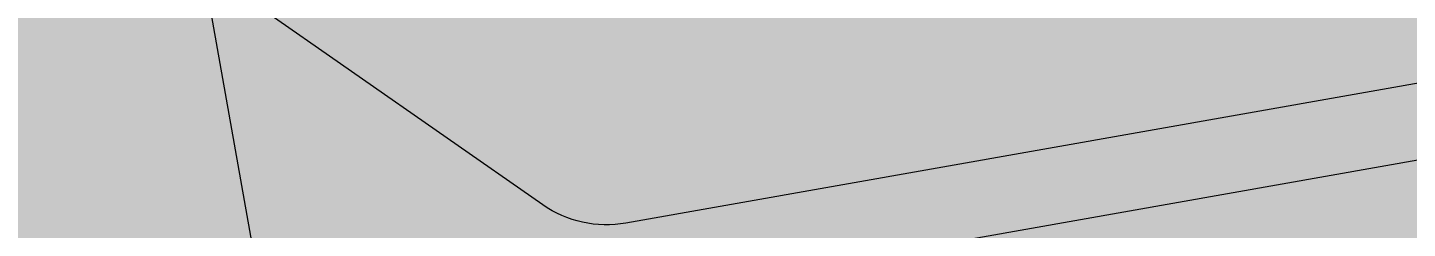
# Model space of a CAD drawing. Header units: millimetres. Extents: x 0 to 636307, y -180975 to 471719.
# Drawn here: x 575548.61 to 575555.41, y -59240.47 to -59239.48 of the extents above; entities that cross this region are included whole.
import ezdxf
from ezdxf import colors
from ezdxf.entities.mleader import LeaderData, LeaderLine
from ezdxf.enums import TextEntityAlignment as Align
from ezdxf.math import Vec2, Vec3

# ---------------------------------------------------------------- set-up
doc = ezdxf.new("R2018")
doc.units = ezdxf.units.MM
for name, color, linetype, lineweight in [('АР_Маркер экспликации', 239, 'Continuous', 13), ('АР_Номер помещения', 250, 'Continuous', 9), ('АР_Отметки', 7, 'Continuous', 5), ('АР_Размеры', 175, 'Continuous', 9), ('АР_Сущ Несущая стена', 250, 'Continuous', 50)]:
    doc.layers.add(name, color=color, linetype=linetype, lineweight=lineweight)
doc.layers.add('АР_Названия помещений', color=124, linetype='Continuous', lineweight=5, plot=False)
doc.layers.add('АР_Помещения_площадь', color=19, linetype='Continuous', lineweight=9, plot=False)
doc.styles.add('ISOCPEUR', font='', dxfattribs={"height": 250})
doc.styles.get("Standard").update_dxf_attribs({"font": 'GOST.TTF'})
doc.styles.get('ISOCPEUR').set_extended_font_data('ISOCPEUR', italic=True)

# ---------------------------------------------------------------- blocks, each defined once
blk = doc.blocks.new('_DotSmall')
at = {"color": 0, "linetype": 'ByBlock', "const_width": 0.5}
blk.add_lwpolyline([(-0.0625, 0, 1), (0.0625, 0, 1)], format="xyb", close=True, dxfattribs=at)
blk = doc.blocks.new('*U231')
at = {"color": 7, "style": 'ISOCPEUR', "width": 0.7, "flags": 1}
blk.add_attdef('КАТЕГОРИЯ', (-499.1655, -2092.1864), '', height=250, dxfattribs=at)
at = {"layer": 'АР_Номер помещения', "color": 7, "style": 'ISOCPEUR', "width": 0.7}
blk.add_attdef('НОМЕР_ПОМЕЩЕНИЯ', text='', height=300, dxfattribs=at).set_placement((-13874.5004, 6637.5515), align=Align.MIDDLE_CENTER)
at = {"layer": 'АР_Помещения_площадь', "color": 7, "lineweight": 30, "width": 0.7, "flags": 104}
blk.add_attdef('ИМЯ_ПОМЕЩЕНИЯ', text='', height=100, dxfattribs=at).set_placement((157.6277, 1217.1414), align=Align.MIDDLE_CENTER)
at = {"layer": 'АР_Помещения_площадь', "color": 7, "style": 'ISOCPEUR', "width": 0.7}
blk.add_attdef('ПЛОЩАДЬ_ПОМЕЩЕНИЯ', text='', height=200, dxfattribs=at).set_placement((-12654.5821, 407.6716), align=Align.MIDDLE_RIGHT)
blk = doc.blocks.new('*U229')
at = {"color": 7, "style": 'ISOCPEUR', "width": 0.7, "flags": 1}
blk.add_attdef('КАТЕГОРИЯ', (-499.1655, -2092.1864), '', height=250, dxfattribs=at)
at = {"layer": 'АР_Номер помещения', "color": 7, "style": 'ISOCPEUR', "width": 0.7}
blk.add_attdef('НОМЕР_ПОМЕЩЕНИЯ', text='', height=300, dxfattribs=at).set_placement((-17424.9012, 1870.773), align=Align.MIDDLE_CENTER)
at = {"layer": 'АР_Помещения_площадь', "color": 7, "lineweight": 30, "width": 0.7, "flags": 104}
blk.add_attdef('ИМЯ_ПОМЕЩЕНИЯ', text='', height=100, dxfattribs=at).set_placement((157.6277, 1217.1414), align=Align.MIDDLE_CENTER)
at = {"layer": 'АР_Помещения_площадь', "color": 7, "style": 'ISOCPEUR', "width": 0.7}
blk.add_attdef('ПЛОЩАДЬ_ПОМЕЩЕНИЯ', text='', height=200, dxfattribs=at).set_placement((-12452.8113, 399.3563), align=Align.MIDDLE_RIGHT)

msp = doc.modelspace()

# ---------------------------------------------------------------- linework, layer by layer
at = {"layer": 'АР_Размеры', "color": 5, "lineweight": 9, "ltscale": 100, "transparency": 33554687}
for points in [[(575561.2412, -59234.9255), (575561.2625, -59235.0456, -0.414304), (575560.9168, -59235.5403), (575557.1952, -59236.1999, -0.228696), (575556.8381, -59236.0994, 0.319049), (575556.3468, -59236.047, 0.319002), (575556.1354, -59236.4936), (575556.3481, -59237.6941, 0.4144), (575556.5601, -59237.8423), (575556.8002, -59237.7997, -0.668339), (575556.982, -59238.0846), (575555.9943, -59239.4979, -0.198883), (575555.6404, -59239.7238), (575551.5587, -59240.4472, -0.198883), (575551.1486, -59240.3567), (575549.7354, -59239.3689, -0.668339), (575549.8082, -59239.039), (575550.0483, -59238.9964, 0.4144), (575550.1965, -59238.7844), (575549.9837, -59237.5839, 0.710202), (575549.1883, -59237.4552, -0.228696), (575548.8875, -59237.6723), (575539.7139, -59239.2982, -0.414362)], [(575561.2412, -59234.9255), (575561.2625, -59235.0456, -0.414304), (575560.9168, -59235.5403), (575557.1952, -59236.1999, -0.228696), (575556.8381, -59236.0994, 0.319049), (575556.3468, -59236.047, 0.319002), (575556.1354, -59236.4936), (575556.3481, -59237.6941, 0.4144), (575556.5601, -59237.8423), (575556.8002, -59237.7997, -0.668339), (575556.982, -59238.0846), (575555.9943, -59239.4979, -0.198883), (575555.6404, -59239.7238), (575551.5587, -59240.4472, -0.198883), (575551.1486, -59240.3567), (575549.7354, -59239.3689, -0.668339), (575549.8082, -59239.039), (575550.0483, -59238.9964, 0.4144), (575550.1965, -59238.7844), (575549.9837, -59237.5839, 0.710202), (575549.1883, -59237.4552, -0.228696), (575548.8875, -59237.6723), (575539.7139, -59239.2982, -0.414362)], [(575561.2412, -59234.9255), (575561.2625, -59235.0456, -0.414304), (575560.9168, -59235.5403), (575557.1952, -59236.1999, -0.228696), (575556.8381, -59236.0994, 0.319049), (575556.3468, -59236.047, 0.319002), (575556.1354, -59236.4936), (575556.3481, -59237.6941, 0.4144), (575556.5601, -59237.8423), (575556.8002, -59237.7997, -0.668339), (575556.982, -59238.0846), (575555.9943, -59239.4979, -0.198883), (575555.6404, -59239.7238), (575551.5587, -59240.4472, -0.198883), (575551.1486, -59240.3567), (575549.7354, -59239.3689, -0.668339), (575549.8082, -59239.039), (575550.0483, -59238.9964, 0.4144), (575550.1965, -59238.7844), (575549.9837, -59237.5839, 0.710202), (575549.1883, -59237.4552, -0.228696), (575548.8875, -59237.6723), (575539.7139, -59239.2982, -0.414362)], [(575561.2412, -59234.9255), (575561.2625, -59235.0456, -0.414304), (575560.9168, -59235.5403), (575557.1952, -59236.1999, -0.228696), (575556.8381, -59236.0994, 0.319049), (575556.3468, -59236.047, 0.319002), (575556.1354, -59236.4936), (575556.3481, -59237.6941, 0.4144), (575556.5601, -59237.8423), (575556.8002, -59237.7997, -0.668339), (575556.982, -59238.0846), (575555.9943, -59239.4979, -0.198883), (575555.6404, -59239.7238), (575551.5587, -59240.4472, -0.198883), (575551.1486, -59240.3567), (575549.7354, -59239.3689, -0.668339), (575549.8082, -59239.039), (575550.0483, -59238.9964, 0.4144), (575550.1965, -59238.7844), (575549.9837, -59237.5839, 0.710202), (575549.1883, -59237.4552, -0.228696), (575548.8875, -59237.6723), (575539.7139, -59239.2982, -0.414362)], [(575561.2412, -59234.9255), (575561.2625, -59235.0456, -0.414304), (575560.9168, -59235.5403), (575557.1952, -59236.1999, -0.228696), (575556.8381, -59236.0994, 0.319049), (575556.3468, -59236.047, 0.319002), (575556.1354, -59236.4936), (575556.3481, -59237.6941, 0.4144), (575556.5601, -59237.8423), (575556.8002, -59237.7997, -0.668339), (575556.982, -59238.0846), (575555.9943, -59239.4979, -0.198883), (575555.6404, -59239.7238), (575551.5587, -59240.4472, -0.198883), (575551.1486, -59240.3567), (575549.7354, -59239.3689, -0.668339), (575549.8082, -59239.039), (575550.0483, -59238.9964, 0.4144), (575550.1965, -59238.7844), (575549.9837, -59237.5839, 0.710202), (575549.1883, -59237.4552, -0.228696), (575548.8875, -59237.6723), (575539.7139, -59239.2982, -0.414362)], [(575561.2412, -59234.9255), (575561.2625, -59235.0456, -0.414304), (575560.9168, -59235.5403), (575557.1952, -59236.1999, -0.228696), (575556.8381, -59236.0994, 0.319049), (575556.3468, -59236.047, 0.319002), (575556.1354, -59236.4936), (575556.3481, -59237.6941, 0.4144), (575556.5601, -59237.8423), (575556.8002, -59237.7997, -0.668339), (575556.982, -59238.0846), (575555.9943, -59239.4979, -0.198883), (575555.6404, -59239.7238), (575551.5587, -59240.4472, -0.198883), (575551.1486, -59240.3567), (575549.7354, -59239.3689, -0.668339), (575549.8082, -59239.039), (575550.0483, -59238.9964, 0.4144), (575550.1965, -59238.7844), (575549.9837, -59237.5839, 0.710202), (575549.1883, -59237.4552, -0.228696), (575548.8875, -59237.6723), (575539.7139, -59239.2982, -0.414362)], [(575561.2412, -59234.9255), (575561.2625, -59235.0456, -0.414304), (575560.9168, -59235.5403), (575557.1952, -59236.1999, -0.228696), (575556.8381, -59236.0994, 0.319049), (575556.3468, -59236.047, 0.319002), (575556.1354, -59236.4936), (575556.3481, -59237.6941, 0.4144), (575556.5601, -59237.8423), (575556.8002, -59237.7997, -0.668339), (575556.982, -59238.0846), (575555.9943, -59239.4979, -0.198883), (575555.6404, -59239.7238), (575551.5587, -59240.4472, -0.198883), (575551.1486, -59240.3567), (575549.7354, -59239.3689, -0.668339), (575549.8082, -59239.039), (575550.0483, -59238.9964, 0.4144), (575550.1965, -59238.7844), (575549.9837, -59237.5839, 0.710202), (575549.1883, -59237.4552, -0.228696), (575548.8875, -59237.6723), (575539.7139, -59239.2982, -0.414362)], [(575561.2412, -59234.9255), (575561.2625, -59235.0456, -0.414304), (575560.9168, -59235.5403), (575557.1952, -59236.1999, -0.228696), (575556.8381, -59236.0994, 0.319049), (575556.3468, -59236.047, 0.319002), (575556.1354, -59236.4936), (575556.3481, -59237.6941, 0.4144), (575556.5601, -59237.8423), (575556.8002, -59237.7997, -0.668339), (575556.982, -59238.0846), (575555.9943, -59239.4979, -0.198883), (575555.6404, -59239.7238), (575551.5587, -59240.4472, -0.198883), (575551.1486, -59240.3567), (575549.7354, -59239.3689, -0.668339), (575549.8082, -59239.039), (575550.0483, -59238.9964, 0.4144), (575550.1965, -59238.7844), (575549.9837, -59237.5839, 0.710202), (575549.1883, -59237.4552, -0.228696), (575548.8875, -59237.6723), (575539.7139, -59239.2982, -0.414362)], [(575561.2412, -59234.9255), (575561.2625, -59235.0456, -0.414304), (575560.9168, -59235.5403), (575557.1952, -59236.1999, -0.228696), (575556.8381, -59236.0994, 0.319049), (575556.3468, -59236.047, 0.319002), (575556.1354, -59236.4936), (575556.3481, -59237.6941, 0.4144), (575556.5601, -59237.8423), (575556.8002, -59237.7997, -0.668339), (575556.982, -59238.0846), (575555.9943, -59239.4979, -0.198883), (575555.6404, -59239.7238), (575551.5587, -59240.4472, -0.198883), (575551.1486, -59240.3567), (575549.7354, -59239.3689, -0.668339), (575549.8082, -59239.039), (575550.0483, -59238.9964, 0.4144), (575550.1965, -59238.7844), (575549.9837, -59237.5839, 0.710202), (575549.1883, -59237.4552, -0.228696), (575548.8875, -59237.6723), (575539.7139, -59239.2982, -0.414362)], [(575561.2412, -59234.9255), (575561.2625, -59235.0456, -0.414304), (575560.9168, -59235.5403), (575557.1952, -59236.1999, -0.228696), (575556.8381, -59236.0994, 0.319049), (575556.3468, -59236.047, 0.319002), (575556.1354, -59236.4936), (575556.3481, -59237.6941, 0.4144), (575556.5601, -59237.8423), (575556.8002, -59237.7997, -0.668339), (575556.982, -59238.0846), (575555.9943, -59239.4979, -0.198883), (575555.6404, -59239.7238), (575551.5587, -59240.4472, -0.198883), (575551.1486, -59240.3567), (575549.7354, -59239.3689, -0.668339), (575549.8082, -59239.039), (575550.0483, -59238.9964, 0.4144), (575550.1965, -59238.7844), (575549.9837, -59237.5839, 0.710202), (575549.1883, -59237.4552, -0.228696), (575548.8875, -59237.6723), (575539.7139, -59239.2982, -0.414362)], [(575561.2412, -59234.9255), (575561.2625, -59235.0456, -0.414304), (575560.9168, -59235.5403), (575557.1952, -59236.1999, -0.228696), (575556.8381, -59236.0994, 0.319049), (575556.3468, -59236.047, 0.319002), (575556.1354, -59236.4936), (575556.3481, -59237.6941, 0.4144), (575556.5601, -59237.8423), (575556.8002, -59237.7997, -0.668339), (575556.982, -59238.0846), (575555.9943, -59239.4979, -0.198883), (575555.6404, -59239.7238), (575551.5587, -59240.4472, -0.198883), (575551.1486, -59240.3567), (575549.7354, -59239.3689, -0.668339), (575549.8082, -59239.039), (575550.0483, -59238.9964, 0.4144), (575550.1965, -59238.7844), (575549.9837, -59237.5839, 0.710202), (575549.1883, -59237.4552, -0.228696), (575548.8875, -59237.6723), (575539.7139, -59239.2982, -0.414362)], [(575561.2412, -59234.9255), (575561.2625, -59235.0456, -0.414304), (575560.9168, -59235.5403), (575557.1952, -59236.1999, -0.228696), (575556.8381, -59236.0994, 0.319049), (575556.3468, -59236.047, 0.319002), (575556.1354, -59236.4936), (575556.3481, -59237.6941, 0.4144), (575556.5601, -59237.8423), (575556.8002, -59237.7997, -0.668339), (575556.982, -59238.0846), (575555.9943, -59239.4979, -0.198883), (575555.6404, -59239.7238), (575551.5587, -59240.4472, -0.198883), (575551.1486, -59240.3567), (575549.7354, -59239.3689, -0.668339), (575549.8082, -59239.039), (575550.0483, -59238.9964, 0.4144), (575550.1965, -59238.7844), (575549.9837, -59237.5839, 0.710202), (575549.1883, -59237.4552, -0.228696), (575548.8875, -59237.6723), (575539.7139, -59239.2982, -0.414362)], [(575561.2412, -59234.9255), (575561.2625, -59235.0456, -0.414304), (575560.9168, -59235.5403), (575557.1952, -59236.1999, -0.228696), (575556.8381, -59236.0994, 0.319049), (575556.3468, -59236.047, 0.319002), (575556.1354, -59236.4936), (575556.3481, -59237.6941, 0.4144), (575556.5601, -59237.8423), (575556.8002, -59237.7997, -0.668339), (575556.982, -59238.0846), (575555.9943, -59239.4979, -0.198883), (575555.6404, -59239.7238), (575551.5587, -59240.4472, -0.198883), (575551.1486, -59240.3567), (575549.7354, -59239.3689, -0.668339), (575549.8082, -59239.039), (575550.0483, -59238.9964, 0.4144), (575550.1965, -59238.7844), (575549.9837, -59237.5839, 0.710202), (575549.1883, -59237.4552, -0.228696), (575548.8875, -59237.6723), (575539.7139, -59239.2982, -0.414362)], [(575561.2412, -59234.9255), (575561.2625, -59235.0456, -0.414304), (575560.9168, -59235.5403), (575557.1952, -59236.1999, -0.228696), (575556.8381, -59236.0994, 0.319049), (575556.3468, -59236.047, 0.319002), (575556.1354, -59236.4936), (575556.3481, -59237.6941, 0.4144), (575556.5601, -59237.8423), (575556.8002, -59237.7997, -0.668339), (575556.982, -59238.0846), (575555.9943, -59239.4979, -0.198883), (575555.6404, -59239.7238), (575551.5587, -59240.4472, -0.198883), (575551.1486, -59240.3567), (575549.7354, -59239.3689, -0.668339), (575549.8082, -59239.039), (575550.0483, -59238.9964, 0.4144), (575550.1965, -59238.7844), (575549.9837, -59237.5839, 0.710202), (575549.1883, -59237.4552, -0.228696), (575548.8875, -59237.6723), (575539.7139, -59239.2982, -0.414362)], [(575561.2412, -59234.9255), (575561.2625, -59235.0456, -0.414304), (575560.9168, -59235.5403), (575557.1952, -59236.1999, -0.228696), (575556.8381, -59236.0994, 0.319049), (575556.3468, -59236.047, 0.319002), (575556.1354, -59236.4936), (575556.3481, -59237.6941, 0.4144), (575556.5601, -59237.8423), (575556.8002, -59237.7997, -0.668339), (575556.982, -59238.0846), (575555.9943, -59239.4979, -0.198883), (575555.6404, -59239.7238), (575551.5587, -59240.4472, -0.198883), (575551.1486, -59240.3567), (575549.7354, -59239.3689, -0.668339), (575549.8082, -59239.039), (575550.0483, -59238.9964, 0.4144), (575550.1965, -59238.7844), (575549.9837, -59237.5839, 0.710202), (575549.1883, -59237.4552, -0.228696), (575548.8875, -59237.6723), (575539.7139, -59239.2982, -0.414362)], [(575561.2412, -59234.9255), (575561.2625, -59235.0456, -0.414304), (575560.9168, -59235.5403), (575557.1952, -59236.1999, -0.228696), (575556.8381, -59236.0994, 0.319049), (575556.3468, -59236.047, 0.319002), (575556.1354, -59236.4936), (575556.3481, -59237.6941, 0.4144), (575556.5601, -59237.8423), (575556.8002, -59237.7997, -0.668339), (575556.982, -59238.0846), (575555.9943, -59239.4979, -0.198883), (575555.6404, -59239.7238), (575551.5587, -59240.4472, -0.198883), (575551.1486, -59240.3567), (575549.7354, -59239.3689, -0.668339), (575549.8082, -59239.039), (575550.0483, -59238.9964, 0.4144), (575550.1965, -59238.7844), (575549.9837, -59237.5839, 0.710202), (575549.1883, -59237.4552, -0.228696), (575548.8875, -59237.6723), (575539.7139, -59239.2982, -0.414362)], [(575561.2412, -59234.9255), (575561.2625, -59235.0456, -0.414304), (575560.9168, -59235.5403), (575557.1952, -59236.1999, -0.228696), (575556.8381, -59236.0994, 0.319049), (575556.3468, -59236.047, 0.319002), (575556.1354, -59236.4936), (575556.3481, -59237.6941, 0.4144), (575556.5601, -59237.8423), (575556.8002, -59237.7997, -0.668339), (575556.982, -59238.0846), (575555.9943, -59239.4979, -0.198883), (575555.6404, -59239.7238), (575551.5587, -59240.4472, -0.198883), (575551.1486, -59240.3567), (575549.7354, -59239.3689, -0.668339), (575549.8082, -59239.039), (575550.0483, -59238.9964, 0.4144), (575550.1965, -59238.7844), (575549.9837, -59237.5839, 0.710202), (575549.1883, -59237.4552, -0.228696), (575548.8875, -59237.6723), (575539.7139, -59239.2982, -0.414362)], [(575561.2412, -59234.9255), (575561.2625, -59235.0456, -0.414304), (575560.9168, -59235.5403), (575557.1952, -59236.1999, -0.228696), (575556.8381, -59236.0994, 0.319049), (575556.3468, -59236.047, 0.319002), (575556.1354, -59236.4936), (575556.3481, -59237.6941, 0.4144), (575556.5601, -59237.8423), (575556.8002, -59237.7997, -0.668339), (575556.982, -59238.0846), (575555.9943, -59239.4979, -0.198883), (575555.6404, -59239.7238), (575551.5587, -59240.4472, -0.198883), (575551.1486, -59240.3567), (575549.7354, -59239.3689, -0.668339), (575549.8082, -59239.039), (575550.0483, -59238.9964, 0.4144), (575550.1965, -59238.7844), (575549.9837, -59237.5839, 0.710202), (575549.1883, -59237.4552, -0.228696), (575548.8875, -59237.6723), (575539.7139, -59239.2982, -0.414362)], [(575561.2412, -59234.9255), (575561.2625, -59235.0456, -0.414304), (575560.9168, -59235.5403), (575557.1952, -59236.1999, -0.228696), (575556.8381, -59236.0994, 0.319049), (575556.3468, -59236.047, 0.319002), (575556.1354, -59236.4936), (575556.3481, -59237.6941, 0.4144), (575556.5601, -59237.8423), (575556.8002, -59237.7997, -0.668339), (575556.982, -59238.0846), (575555.9943, -59239.4979, -0.198883), (575555.6404, -59239.7238), (575551.5587, -59240.4472, -0.198883), (575551.1486, -59240.3567), (575549.7354, -59239.3689, -0.668339), (575549.8082, -59239.039), (575550.0483, -59238.9964, 0.4144), (575550.1965, -59238.7844), (575549.9837, -59237.5839, 0.710202), (575549.1883, -59237.4552, -0.228696), (575548.8875, -59237.6723), (575539.7139, -59239.2982, -0.414362)], [(575561.2412, -59234.9255), (575561.2625, -59235.0456, -0.414304), (575560.9168, -59235.5403), (575557.1952, -59236.1999, -0.228696), (575556.8381, -59236.0994, 0.319049), (575556.3468, -59236.047, 0.319002), (575556.1354, -59236.4936), (575556.3481, -59237.6941, 0.4144), (575556.5601, -59237.8423), (575556.8002, -59237.7997, -0.668339), (575556.982, -59238.0846), (575555.9943, -59239.4979, -0.198883), (575555.6404, -59239.7238), (575551.5587, -59240.4472, -0.198883), (575551.1486, -59240.3567), (575549.7354, -59239.3689, -0.668339), (575549.8082, -59239.039), (575550.0483, -59238.9964, 0.4144), (575550.1965, -59238.7844), (575549.9837, -59237.5839, 0.710202), (575549.1883, -59237.4552, -0.228696), (575548.8875, -59237.6723), (575539.7139, -59239.2982, -0.414362)], [(575561.2412, -59234.9255), (575561.2625, -59235.0456, -0.414304), (575560.9168, -59235.5403), (575557.1952, -59236.1999, -0.228696), (575556.8381, -59236.0994, 0.319049), (575556.3468, -59236.047, 0.319002), (575556.1354, -59236.4936), (575556.3481, -59237.6941, 0.4144), (575556.5601, -59237.8423), (575556.8002, -59237.7997, -0.668339), (575556.982, -59238.0846), (575555.9943, -59239.4979, -0.198883), (575555.6404, -59239.7238), (575551.5587, -59240.4472, -0.198883), (575551.1486, -59240.3567), (575549.7354, -59239.3689, -0.668339), (575549.8082, -59239.039), (575550.0483, -59238.9964, 0.4144), (575550.1965, -59238.7844), (575549.9837, -59237.5839, 0.710202), (575549.1883, -59237.4552, -0.228696), (575548.8875, -59237.6723), (575539.7139, -59239.2982, -0.414362)], [(575561.2412, -59234.9255), (575561.2625, -59235.0456, -0.414304), (575560.9168, -59235.5403), (575557.1952, -59236.1999, -0.228696), (575556.8381, -59236.0994, 0.319049), (575556.3468, -59236.047, 0.319002), (575556.1354, -59236.4936), (575556.3481, -59237.6941, 0.4144), (575556.5601, -59237.8423), (575556.8002, -59237.7997, -0.668339), (575556.982, -59238.0846), (575555.9943, -59239.4979, -0.198883), (575555.6404, -59239.7238), (575551.5587, -59240.4472, -0.198883), (575551.1486, -59240.3567), (575549.7354, -59239.3689, -0.668339), (575549.8082, -59239.039), (575550.0483, -59238.9964, 0.4144), (575550.1965, -59238.7844), (575549.9837, -59237.5839, 0.710202), (575549.1883, -59237.4552, -0.228696), (575548.8875, -59237.6723), (575539.7139, -59239.2982, -0.414362)], [(575561.2412, -59234.9255), (575561.2625, -59235.0456, -0.414304), (575560.9168, -59235.5403), (575557.1952, -59236.1999, -0.228696), (575556.8381, -59236.0994, 0.319049), (575556.3468, -59236.047, 0.319002), (575556.1354, -59236.4936), (575556.3481, -59237.6941, 0.4144), (575556.5601, -59237.8423), (575556.8002, -59237.7997, -0.668339), (575556.982, -59238.0846), (575555.9943, -59239.4979, -0.198883), (575555.6404, -59239.7238), (575551.5587, -59240.4472, -0.198883), (575551.1486, -59240.3567), (575549.7354, -59239.3689, -0.668339), (575549.8082, -59239.039), (575550.0483, -59238.9964, 0.4144), (575550.1965, -59238.7844), (575549.9837, -59237.5839, 0.710202), (575549.1883, -59237.4552, -0.228696), (575548.8875, -59237.6723), (575539.7139, -59239.2982, -0.414362)], [(575561.2412, -59234.9255), (575561.2625, -59235.0456, -0.414304), (575560.9168, -59235.5403), (575557.1952, -59236.1999, -0.228696), (575556.8381, -59236.0994, 0.319049), (575556.3468, -59236.047, 0.319002), (575556.1354, -59236.4936), (575556.3481, -59237.6941, 0.4144), (575556.5601, -59237.8423), (575556.8002, -59237.7997, -0.668339), (575556.982, -59238.0846), (575555.9943, -59239.4979, -0.198883), (575555.6404, -59239.7238), (575551.5587, -59240.4472, -0.198883), (575551.1486, -59240.3567), (575549.7354, -59239.3689, -0.668339), (575549.8082, -59239.039), (575550.0483, -59238.9964, 0.4144), (575550.1965, -59238.7844), (575549.9837, -59237.5839, 0.710202), (575549.1883, -59237.4552, -0.228696), (575548.8875, -59237.6723), (575539.7139, -59239.2982, -0.414362)], [(575561.2412, -59234.9255), (575561.2625, -59235.0456, -0.414304), (575560.9168, -59235.5403), (575557.1952, -59236.1999, -0.228696), (575556.8381, -59236.0994, 0.319049), (575556.3468, -59236.047, 0.319002), (575556.1354, -59236.4936), (575556.3481, -59237.6941, 0.4144), (575556.5601, -59237.8423), (575556.8002, -59237.7997, -0.668339), (575556.982, -59238.0846), (575555.9943, -59239.4979, -0.198883), (575555.6404, -59239.7238), (575551.5587, -59240.4472, -0.198883), (575551.1486, -59240.3567), (575549.7354, -59239.3689, -0.668339), (575549.8082, -59239.039), (575550.0483, -59238.9964, 0.4144), (575550.1965, -59238.7844), (575549.9837, -59237.5839, 0.710202), (575549.1883, -59237.4552, -0.228696), (575548.8875, -59237.6723), (575539.7139, -59239.2982, -0.414362)], [(575561.2412, -59234.9255), (575561.2625, -59235.0456, -0.414304), (575560.9168, -59235.5403), (575557.1952, -59236.1999, -0.228696), (575556.8381, -59236.0994, 0.319049), (575556.3468, -59236.047, 0.319002), (575556.1354, -59236.4936), (575556.3481, -59237.6941, 0.4144), (575556.5601, -59237.8423), (575556.8002, -59237.7997, -0.668339), (575556.982, -59238.0846), (575555.9943, -59239.4979, -0.198883), (575555.6404, -59239.7238), (575551.5587, -59240.4472, -0.198883), (575551.1486, -59240.3567), (575549.7354, -59239.3689, -0.668339), (575549.8082, -59239.039), (575550.0483, -59238.9964, 0.4144), (575550.1965, -59238.7844), (575549.9837, -59237.5839, 0.710202), (575549.1883, -59237.4552, -0.228696), (575548.8875, -59237.6723), (575539.7139, -59239.2982, -0.414362)], [(575561.2412, -59234.9255), (575561.2625, -59235.0456, -0.414304), (575560.9168, -59235.5403), (575557.1952, -59236.1999, -0.228696), (575556.8381, -59236.0994, 0.319049), (575556.3468, -59236.047, 0.319002), (575556.1354, -59236.4936), (575556.3481, -59237.6941, 0.4144), (575556.5601, -59237.8423), (575556.8002, -59237.7997, -0.668339), (575556.982, -59238.0846), (575555.9943, -59239.4979, -0.198883), (575555.6404, -59239.7238), (575551.5587, -59240.4472, -0.198883), (575551.1486, -59240.3567), (575549.7354, -59239.3689, -0.668339), (575549.8082, -59239.039), (575550.0483, -59238.9964, 0.4144), (575550.1965, -59238.7844), (575549.9837, -59237.5839, 0.710202), (575549.1883, -59237.4552, -0.228696), (575548.8875, -59237.6723), (575539.7139, -59239.2982, -0.414362)], [(575561.2412, -59234.9255), (575561.2625, -59235.0456, -0.414304), (575560.9168, -59235.5403), (575557.1952, -59236.1999, -0.228696), (575556.8381, -59236.0994, 0.319049), (575556.3468, -59236.047, 0.319002), (575556.1354, -59236.4936), (575556.3481, -59237.6941, 0.4144), (575556.5601, -59237.8423), (575556.8002, -59237.7997, -0.668339), (575556.982, -59238.0846), (575555.9943, -59239.4979, -0.198883), (575555.6404, -59239.7238), (575551.5587, -59240.4472, -0.198883), (575551.1486, -59240.3567), (575549.7354, -59239.3689, -0.668339), (575549.8082, -59239.039), (575550.0483, -59238.9964, 0.4144), (575550.1965, -59238.7844), (575549.9837, -59237.5839, 0.710202), (575549.1883, -59237.4552, -0.228696), (575548.8875, -59237.6723), (575539.7139, -59239.2982, -0.414362)], [(575561.2412, -59234.9255), (575561.2625, -59235.0456, -0.414304), (575560.9168, -59235.5403), (575557.1952, -59236.1999, -0.228696), (575556.8381, -59236.0994, 0.319049), (575556.3468, -59236.047, 0.319002), (575556.1354, -59236.4936), (575556.3481, -59237.6941, 0.4144), (575556.5601, -59237.8423), (575556.8002, -59237.7997, -0.668339), (575556.982, -59238.0846), (575555.9943, -59239.4979, -0.198883), (575555.6404, -59239.7238), (575551.5587, -59240.4472, -0.198883), (575551.1486, -59240.3567), (575549.7354, -59239.3689, -0.668339), (575549.8082, -59239.039), (575550.0483, -59238.9964, 0.4144), (575550.1965, -59238.7844), (575549.9837, -59237.5839, 0.710202), (575549.1883, -59237.4552, -0.228696), (575548.8875, -59237.6723), (575539.7139, -59239.2982, -0.414362)], [(575561.2412, -59234.9255), (575561.2625, -59235.0456, -0.414304), (575560.9168, -59235.5403), (575557.1952, -59236.1999, -0.228696), (575556.8381, -59236.0994, 0.319049), (575556.3468, -59236.047, 0.319002), (575556.1354, -59236.4936), (575556.3481, -59237.6941, 0.4144), (575556.5601, -59237.8423), (575556.8002, -59237.7997, -0.668339), (575556.982, -59238.0846), (575555.9943, -59239.4979, -0.198883), (575555.6404, -59239.7238), (575551.5587, -59240.4472, -0.198883), (575551.1486, -59240.3567), (575549.7354, -59239.3689, -0.668339), (575549.8082, -59239.039), (575550.0483, -59238.9964, 0.4144), (575550.1965, -59238.7844), (575549.9837, -59237.5839, 0.710202), (575549.1883, -59237.4552, -0.228696), (575548.8875, -59237.6723), (575539.7139, -59239.2982, -0.414362)], [(575561.2412, -59234.9255), (575561.2625, -59235.0456, -0.414304), (575560.9168, -59235.5403), (575557.1952, -59236.1999, -0.228696), (575556.8381, -59236.0994, 0.319049), (575556.3468, -59236.047, 0.319002), (575556.1354, -59236.4936), (575556.3481, -59237.6941, 0.4144), (575556.5601, -59237.8423), (575556.8002, -59237.7997, -0.668339), (575556.982, -59238.0846), (575555.9943, -59239.4979, -0.198883), (575555.6404, -59239.7238), (575551.5587, -59240.4472, -0.198883), (575551.1486, -59240.3567), (575549.7354, -59239.3689, -0.668339), (575549.8082, -59239.039), (575550.0483, -59238.9964, 0.4144), (575550.1965, -59238.7844), (575549.9837, -59237.5839, 0.710202), (575549.1883, -59237.4552, -0.228696), (575548.8875, -59237.6723), (575539.7139, -59239.2982, -0.414362)], [(575561.2412, -59234.9255), (575561.2625, -59235.0456, -0.414304), (575560.9168, -59235.5403), (575557.1952, -59236.1999, -0.228696), (575556.8381, -59236.0994, 0.319049), (575556.3468, -59236.047, 0.319002), (575556.1354, -59236.4936), (575556.3481, -59237.6941, 0.4144), (575556.5601, -59237.8423), (575556.8002, -59237.7997, -0.668339), (575556.982, -59238.0846), (575555.9943, -59239.4979, -0.198883), (575555.6404, -59239.7238), (575551.5587, -59240.4472, -0.198883), (575551.1486, -59240.3567), (575549.7354, -59239.3689, -0.668339), (575549.8082, -59239.039), (575550.0483, -59238.9964, 0.4144), (575550.1965, -59238.7844), (575549.9837, -59237.5839, 0.710202), (575549.1883, -59237.4552, -0.228696), (575548.8875, -59237.6723), (575539.7139, -59239.2982, -0.414362)], [(575561.2412, -59234.9255), (575561.2625, -59235.0456, -0.414304), (575560.9168, -59235.5403), (575557.1952, -59236.1999, -0.228696), (575556.8381, -59236.0994, 0.319049), (575556.3468, -59236.047, 0.319002), (575556.1354, -59236.4936), (575556.3481, -59237.6941, 0.4144), (575556.5601, -59237.8423), (575556.8002, -59237.7997, -0.668339), (575556.982, -59238.0846), (575555.9943, -59239.4979, -0.198883), (575555.6404, -59239.7238), (575551.5587, -59240.4472, -0.198883), (575551.1486, -59240.3567), (575549.7354, -59239.3689, -0.668339), (575549.8082, -59239.039), (575550.0483, -59238.9964, 0.4144), (575550.1965, -59238.7844), (575549.9837, -59237.5839, 0.710202), (575549.1883, -59237.4552, -0.228696), (575548.8875, -59237.6723), (575539.7139, -59239.2982, -0.414362)], [(575561.2412, -59234.9255), (575561.2625, -59235.0456, -0.414304), (575560.9168, -59235.5403), (575557.1952, -59236.1999, -0.228696), (575556.8381, -59236.0994, 0.319049), (575556.3468, -59236.047, 0.319002), (575556.1354, -59236.4936), (575556.3481, -59237.6941, 0.4144), (575556.5601, -59237.8423), (575556.8002, -59237.7997, -0.668339), (575556.982, -59238.0846), (575555.9943, -59239.4979, -0.198883), (575555.6404, -59239.7238), (575551.5587, -59240.4472, -0.198883), (575551.1486, -59240.3567), (575549.7354, -59239.3689, -0.668339), (575549.8082, -59239.039), (575550.0483, -59238.9964, 0.4144), (575550.1965, -59238.7844), (575549.9837, -59237.5839, 0.710202), (575549.1883, -59237.4552, -0.228696), (575548.8875, -59237.6723), (575539.7139, -59239.2982, -0.414362)], [(575561.2412, -59234.9255), (575561.2625, -59235.0456, -0.414304), (575560.9168, -59235.5403), (575557.1952, -59236.1999, -0.228696), (575556.8381, -59236.0994, 0.319049), (575556.3468, -59236.047, 0.319002), (575556.1354, -59236.4936), (575556.3481, -59237.6941, 0.4144), (575556.5601, -59237.8423), (575556.8002, -59237.7997, -0.668339), (575556.982, -59238.0846), (575555.9943, -59239.4979, -0.198883), (575555.6404, -59239.7238), (575551.5587, -59240.4472, -0.198883), (575551.1486, -59240.3567), (575549.7354, -59239.3689, -0.668339), (575549.8082, -59239.039), (575550.0483, -59238.9964, 0.4144), (575550.1965, -59238.7844), (575549.9837, -59237.5839, 0.710202), (575549.1883, -59237.4552, -0.228696), (575548.8875, -59237.6723), (575539.7139, -59239.2982, -0.414362)], [(575561.2412, -59234.9255), (575561.2625, -59235.0456, -0.414304), (575560.9168, -59235.5403), (575557.1952, -59236.1999, -0.228696), (575556.8381, -59236.0994, 0.319049), (575556.3468, -59236.047, 0.319002), (575556.1354, -59236.4936), (575556.3481, -59237.6941, 0.4144), (575556.5601, -59237.8423), (575556.8002, -59237.7997, -0.668339), (575556.982, -59238.0846), (575555.9943, -59239.4979, -0.198883), (575555.6404, -59239.7238), (575551.5587, -59240.4472, -0.198883), (575551.1486, -59240.3567), (575549.7354, -59239.3689, -0.668339), (575549.8082, -59239.039), (575550.0483, -59238.9964, 0.4144), (575550.1965, -59238.7844), (575549.9837, -59237.5839, 0.710202), (575549.1883, -59237.4552, -0.228696), (575548.8875, -59237.6723), (575539.7139, -59239.2982, -0.414362)], [(575561.2412, -59234.9255), (575561.2625, -59235.0456, -0.414304), (575560.9168, -59235.5403), (575557.1952, -59236.1999, -0.228696), (575556.8381, -59236.0994, 0.319049), (575556.3468, -59236.047, 0.319002), (575556.1354, -59236.4936), (575556.3481, -59237.6941, 0.4144), (575556.5601, -59237.8423), (575556.8002, -59237.7997, -0.668339), (575556.982, -59238.0846), (575555.9943, -59239.4979, -0.198883), (575555.6404, -59239.7238), (575551.5587, -59240.4472, -0.198883), (575551.1486, -59240.3567), (575549.7354, -59239.3689, -0.668339), (575549.8082, -59239.039), (575550.0483, -59238.9964, 0.4144), (575550.1965, -59238.7844), (575549.9837, -59237.5839, 0.710202), (575549.1883, -59237.4552, -0.228696), (575548.8875, -59237.6723), (575539.7139, -59239.2982, -0.414362)], [(575559.8953, -59246.004), (575560.7887, -59241.2642, 0.249629), (575560.6427, -59240.7697), (575559.7522, -59239.937, -0.267349), (575559.4927, -59238.9358), (575560.3239, -59235.9406, 0.551224), (575559.9768, -59235.5595), (575556.6153, -59236.1553), (575556.1002, -59236.7419), (575556.2066, -59237.3421), (575557.2871, -59237.1506), (575557.5637, -59238.7113, -0.414326), (575556.724, -59239.9127), (575550.1212, -59241.0829, -0.414362), (575549.7679, -59240.836), (575549.3636, -59238.555), (575550.324, -59238.3848), (575550.2176, -59237.7846), (575549.6524, -59237.3894), (575510.0302, -59244.412)], [(575559.8953, -59246.004), (575560.7887, -59241.2642, 0.249629), (575560.6427, -59240.7697), (575559.7522, -59239.937, -0.267349), (575559.4927, -59238.9358), (575560.3239, -59235.9406, 0.551224), (575559.9768, -59235.5595), (575556.6153, -59236.1553), (575556.1002, -59236.7419), (575556.2066, -59237.3421), (575557.2871, -59237.1506), (575557.5637, -59238.7113, -0.414326), (575556.724, -59239.9127), (575550.1212, -59241.0829, -0.414362), (575549.7679, -59240.836), (575549.3636, -59238.555), (575550.324, -59238.3848), (575550.2176, -59237.7846), (575549.6524, -59237.3894), (575510.0302, -59244.412)], [(575559.8953, -59246.004), (575560.7887, -59241.2642, 0.249629), (575560.6427, -59240.7697), (575559.7522, -59239.937, -0.267349), (575559.4927, -59238.9358), (575560.3239, -59235.9406, 0.551224), (575559.9768, -59235.5595), (575556.6153, -59236.1553), (575556.1002, -59236.7419), (575556.2066, -59237.3421), (575557.2871, -59237.1506), (575557.5637, -59238.7113, -0.414326), (575556.724, -59239.9127), (575550.1212, -59241.0829, -0.414362), (575549.7679, -59240.836), (575549.3636, -59238.555), (575550.324, -59238.3848), (575550.2176, -59237.7846), (575549.6524, -59237.3894), (575510.0302, -59244.412)], [(575559.8953, -59246.004), (575560.7887, -59241.2642, 0.249629), (575560.6427, -59240.7697), (575559.7522, -59239.937, -0.267349), (575559.4927, -59238.9358), (575560.3239, -59235.9406, 0.551224), (575559.9768, -59235.5595), (575556.6153, -59236.1553), (575556.1002, -59236.7419), (575556.2066, -59237.3421), (575557.2871, -59237.1506), (575557.5637, -59238.7113, -0.414326), (575556.724, -59239.9127), (575550.1212, -59241.0829, -0.414362), (575549.7679, -59240.836), (575549.3636, -59238.555), (575550.324, -59238.3848), (575550.2176, -59237.7846), (575549.6524, -59237.3894), (575510.0302, -59244.412)], [(575559.8953, -59246.004), (575560.7887, -59241.2642, 0.249629), (575560.6427, -59240.7697), (575559.7522, -59239.937, -0.267349), (575559.4927, -59238.9358), (575560.3239, -59235.9406, 0.551224), (575559.9768, -59235.5595), (575556.6153, -59236.1553), (575556.1002, -59236.7419), (575556.2066, -59237.3421), (575557.2871, -59237.1506), (575557.5637, -59238.7113, -0.414326), (575556.724, -59239.9127), (575550.1212, -59241.0829, -0.414362), (575549.7679, -59240.836), (575549.3636, -59238.555), (575550.324, -59238.3848), (575550.2176, -59237.7846), (575549.6524, -59237.3894), (575510.0302, -59244.412)], [(575559.8953, -59246.004), (575560.7887, -59241.2642, 0.249629), (575560.6427, -59240.7697), (575559.7522, -59239.937, -0.267349), (575559.4927, -59238.9358), (575560.3239, -59235.9406, 0.551224), (575559.9768, -59235.5595), (575556.6153, -59236.1553), (575556.1002, -59236.7419), (575556.2066, -59237.3421), (575557.2871, -59237.1506), (575557.5637, -59238.7113, -0.414326), (575556.724, -59239.9127), (575550.1212, -59241.0829, -0.414362), (575549.7679, -59240.836), (575549.3636, -59238.555), (575550.324, -59238.3848), (575550.2176, -59237.7846), (575549.6524, -59237.3894), (575510.0302, -59244.412)], [(575559.8953, -59246.004), (575560.7887, -59241.2642, 0.249629), (575560.6427, -59240.7697), (575559.7522, -59239.937, -0.267349), (575559.4927, -59238.9358), (575560.3239, -59235.9406, 0.551224), (575559.9768, -59235.5595), (575556.6153, -59236.1553), (575556.1002, -59236.7419), (575556.2066, -59237.3421), (575557.2871, -59237.1506), (575557.5637, -59238.7113, -0.414326), (575556.724, -59239.9127), (575550.1212, -59241.0829, -0.414362), (575549.7679, -59240.836), (575549.3636, -59238.555), (575550.324, -59238.3848), (575550.2176, -59237.7846), (575549.6524, -59237.3894), (575510.0302, -59244.412)], [(575559.8953, -59246.004), (575560.7887, -59241.2642, 0.249629), (575560.6427, -59240.7697), (575559.7522, -59239.937, -0.267349), (575559.4927, -59238.9358), (575560.3239, -59235.9406, 0.551224), (575559.9768, -59235.5595), (575556.6153, -59236.1553), (575556.1002, -59236.7419), (575556.2066, -59237.3421), (575557.2871, -59237.1506), (575557.5637, -59238.7113, -0.414326), (575556.724, -59239.9127), (575550.1212, -59241.0829, -0.414362), (575549.7679, -59240.836), (575549.3636, -59238.555), (575550.324, -59238.3848), (575550.2176, -59237.7846), (575549.6524, -59237.3894), (575510.0302, -59244.412)], [(575559.8953, -59246.004), (575560.7887, -59241.2642, 0.249629), (575560.6427, -59240.7697), (575559.7522, -59239.937, -0.267349), (575559.4927, -59238.9358), (575560.3239, -59235.9406, 0.551224), (575559.9768, -59235.5595), (575556.6153, -59236.1553), (575556.1002, -59236.7419), (575556.2066, -59237.3421), (575557.2871, -59237.1506), (575557.5637, -59238.7113, -0.414326), (575556.724, -59239.9127), (575550.1212, -59241.0829, -0.414362), (575549.7679, -59240.836), (575549.3636, -59238.555), (575550.324, -59238.3848), (575550.2176, -59237.7846), (575549.6524, -59237.3894), (575510.0302, -59244.412)], [(575559.8953, -59246.004), (575560.7887, -59241.2642, 0.249629), (575560.6427, -59240.7697), (575559.7522, -59239.937, -0.267349), (575559.4927, -59238.9358), (575560.3239, -59235.9406, 0.551224), (575559.9768, -59235.5595), (575556.6153, -59236.1553), (575556.1002, -59236.7419), (575556.2066, -59237.3421), (575557.2871, -59237.1506), (575557.5637, -59238.7113, -0.414326), (575556.724, -59239.9127), (575550.1212, -59241.0829, -0.414362), (575549.7679, -59240.836), (575549.3636, -59238.555), (575550.324, -59238.3848), (575550.2176, -59237.7846), (575549.6524, -59237.3894), (575510.0302, -59244.412)], [(575559.8953, -59246.004), (575560.7887, -59241.2642, 0.249629), (575560.6427, -59240.7697), (575559.7522, -59239.937, -0.267349), (575559.4927, -59238.9358), (575560.3239, -59235.9406, 0.551224), (575559.9768, -59235.5595), (575556.6153, -59236.1553), (575556.1002, -59236.7419), (575556.2066, -59237.3421), (575557.2871, -59237.1506), (575557.5637, -59238.7113, -0.414326), (575556.724, -59239.9127), (575550.1212, -59241.0829, -0.414362), (575549.7679, -59240.836), (575549.3636, -59238.555), (575550.324, -59238.3848), (575550.2176, -59237.7846), (575549.6524, -59237.3894), (575510.0302, -59244.412)], [(575559.8953, -59246.004), (575560.7887, -59241.2642, 0.249629), (575560.6427, -59240.7697), (575559.7522, -59239.937, -0.267349), (575559.4927, -59238.9358), (575560.3239, -59235.9406, 0.551224), (575559.9768, -59235.5595), (575556.6153, -59236.1553), (575556.1002, -59236.7419), (575556.2066, -59237.3421), (575557.2871, -59237.1506), (575557.5637, -59238.7113, -0.414326), (575556.724, -59239.9127), (575550.1212, -59241.0829, -0.414362), (575549.7679, -59240.836), (575549.3636, -59238.555), (575550.324, -59238.3848), (575550.2176, -59237.7846), (575549.6524, -59237.3894), (575510.0302, -59244.412)], [(575559.8953, -59246.004), (575560.7887, -59241.2642, 0.249629), (575560.6427, -59240.7697), (575559.7522, -59239.937, -0.267349), (575559.4927, -59238.9358), (575560.3239, -59235.9406, 0.551224), (575559.9768, -59235.5595), (575556.6153, -59236.1553), (575556.1002, -59236.7419), (575556.2066, -59237.3421), (575557.2871, -59237.1506), (575557.5637, -59238.7113, -0.414326), (575556.724, -59239.9127), (575550.1212, -59241.0829, -0.414362), (575549.7679, -59240.836), (575549.3636, -59238.555), (575550.324, -59238.3848), (575550.2176, -59237.7846), (575549.6524, -59237.3894), (575510.0302, -59244.412)], [(575559.8953, -59246.004), (575560.7887, -59241.2642, 0.249629), (575560.6427, -59240.7697), (575559.7522, -59239.937, -0.267349), (575559.4927, -59238.9358), (575560.3239, -59235.9406, 0.551224), (575559.9768, -59235.5595), (575556.6153, -59236.1553), (575556.1002, -59236.7419), (575556.2066, -59237.3421), (575557.2871, -59237.1506), (575557.5637, -59238.7113, -0.414326), (575556.724, -59239.9127), (575550.1212, -59241.0829, -0.414362), (575549.7679, -59240.836), (575549.3636, -59238.555), (575550.324, -59238.3848), (575550.2176, -59237.7846), (575549.6524, -59237.3894), (575510.0302, -59244.412)], [(575559.8953, -59246.004), (575560.7887, -59241.2642, 0.249629), (575560.6427, -59240.7697), (575559.7522, -59239.937, -0.267349), (575559.4927, -59238.9358), (575560.3239, -59235.9406, 0.551224), (575559.9768, -59235.5595), (575556.6153, -59236.1553), (575556.1002, -59236.7419), (575556.2066, -59237.3421), (575557.2871, -59237.1506), (575557.5637, -59238.7113, -0.414326), (575556.724, -59239.9127), (575550.1212, -59241.0829, -0.414362), (575549.7679, -59240.836), (575549.3636, -59238.555), (575550.324, -59238.3848), (575550.2176, -59237.7846), (575549.6524, -59237.3894), (575510.0302, -59244.412)], [(575559.8953, -59246.004), (575560.7887, -59241.2642, 0.249629), (575560.6427, -59240.7697), (575559.7522, -59239.937, -0.267349), (575559.4927, -59238.9358), (575560.3239, -59235.9406, 0.551224), (575559.9768, -59235.5595), (575556.6153, -59236.1553), (575556.1002, -59236.7419), (575556.2066, -59237.3421), (575557.2871, -59237.1506), (575557.5637, -59238.7113, -0.414326), (575556.724, -59239.9127), (575550.1212, -59241.0829, -0.414362), (575549.7679, -59240.836), (575549.3636, -59238.555), (575550.324, -59238.3848), (575550.2176, -59237.7846), (575549.6524, -59237.3894), (575510.0302, -59244.412)], [(575559.8953, -59246.004), (575560.7887, -59241.2642, 0.249629), (575560.6427, -59240.7697), (575559.7522, -59239.937, -0.267349), (575559.4927, -59238.9358), (575560.3239, -59235.9406, 0.551224), (575559.9768, -59235.5595), (575556.6153, -59236.1553), (575556.1002, -59236.7419), (575556.2066, -59237.3421), (575557.2871, -59237.1506), (575557.5637, -59238.7113, -0.414326), (575556.724, -59239.9127), (575550.1212, -59241.0829, -0.414362), (575549.7679, -59240.836), (575549.3636, -59238.555), (575550.324, -59238.3848), (575550.2176, -59237.7846), (575549.6524, -59237.3894), (575510.0302, -59244.412)], [(575559.8953, -59246.004), (575560.7887, -59241.2642, 0.249629), (575560.6427, -59240.7697), (575559.7522, -59239.937, -0.267349), (575559.4927, -59238.9358), (575560.3239, -59235.9406, 0.551224), (575559.9768, -59235.5595), (575556.6153, -59236.1553), (575556.1002, -59236.7419), (575556.2066, -59237.3421), (575557.2871, -59237.1506), (575557.5637, -59238.7113, -0.414326), (575556.724, -59239.9127), (575550.1212, -59241.0829, -0.414362), (575549.7679, -59240.836), (575549.3636, -59238.555), (575550.324, -59238.3848), (575550.2176, -59237.7846), (575549.6524, -59237.3894), (575510.0302, -59244.412)], [(575559.8953, -59246.004), (575560.7887, -59241.2642, 0.249629), (575560.6427, -59240.7697), (575559.7522, -59239.937, -0.267349), (575559.4927, -59238.9358), (575560.3239, -59235.9406, 0.551224), (575559.9768, -59235.5595), (575556.6153, -59236.1553), (575556.1002, -59236.7419), (575556.2066, -59237.3421), (575557.2871, -59237.1506), (575557.5637, -59238.7113, -0.414326), (575556.724, -59239.9127), (575550.1212, -59241.0829, -0.414362), (575549.7679, -59240.836), (575549.3636, -59238.555), (575550.324, -59238.3848), (575550.2176, -59237.7846), (575549.6524, -59237.3894), (575510.0302, -59244.412)], [(575559.8953, -59246.004), (575560.7887, -59241.2642, 0.249629), (575560.6427, -59240.7697), (575559.7522, -59239.937, -0.267349), (575559.4927, -59238.9358), (575560.3239, -59235.9406, 0.551224), (575559.9768, -59235.5595), (575556.6153, -59236.1553), (575556.1002, -59236.7419), (575556.2066, -59237.3421), (575557.2871, -59237.1506), (575557.5637, -59238.7113, -0.414326), (575556.724, -59239.9127), (575550.1212, -59241.0829, -0.414362), (575549.7679, -59240.836), (575549.3636, -59238.555), (575550.324, -59238.3848), (575550.2176, -59237.7846), (575549.6524, -59237.3894), (575510.0302, -59244.412)], [(575559.8953, -59246.004), (575560.7887, -59241.2642, 0.249629), (575560.6427, -59240.7697), (575559.7522, -59239.937, -0.267349), (575559.4927, -59238.9358), (575560.3239, -59235.9406, 0.551224), (575559.9768, -59235.5595), (575556.6153, -59236.1553), (575556.1002, -59236.7419), (575556.2066, -59237.3421), (575557.2871, -59237.1506), (575557.5637, -59238.7113, -0.414326), (575556.724, -59239.9127), (575550.1212, -59241.0829, -0.414362), (575549.7679, -59240.836), (575549.3636, -59238.555), (575550.324, -59238.3848), (575550.2176, -59237.7846), (575549.6524, -59237.3894), (575510.0302, -59244.412)], [(575559.8953, -59246.004), (575560.7887, -59241.2642, 0.249629), (575560.6427, -59240.7697), (575559.7522, -59239.937, -0.267349), (575559.4927, -59238.9358), (575560.3239, -59235.9406, 0.551224), (575559.9768, -59235.5595), (575556.6153, -59236.1553), (575556.1002, -59236.7419), (575556.2066, -59237.3421), (575557.2871, -59237.1506), (575557.5637, -59238.7113, -0.414326), (575556.724, -59239.9127), (575550.1212, -59241.0829, -0.414362), (575549.7679, -59240.836), (575549.3636, -59238.555), (575550.324, -59238.3848), (575550.2176, -59237.7846), (575549.6524, -59237.3894), (575510.0302, -59244.412)], [(575559.8953, -59246.004), (575560.7887, -59241.2642, 0.249629), (575560.6427, -59240.7697), (575559.7522, -59239.937, -0.267349), (575559.4927, -59238.9358), (575560.3239, -59235.9406, 0.551224), (575559.9768, -59235.5595), (575556.6153, -59236.1553), (575556.1002, -59236.7419), (575556.2066, -59237.3421), (575557.2871, -59237.1506), (575557.5637, -59238.7113, -0.414326), (575556.724, -59239.9127), (575550.1212, -59241.0829, -0.414362), (575549.7679, -59240.836), (575549.3636, -59238.555), (575550.324, -59238.3848), (575550.2176, -59237.7846), (575549.6524, -59237.3894), (575510.0302, -59244.412)], [(575559.8953, -59246.004), (575560.7887, -59241.2642, 0.249629), (575560.6427, -59240.7697), (575559.7522, -59239.937, -0.267349), (575559.4927, -59238.9358), (575560.3239, -59235.9406, 0.551224), (575559.9768, -59235.5595), (575556.6153, -59236.1553), (575556.1002, -59236.7419), (575556.2066, -59237.3421), (575557.2871, -59237.1506), (575557.5637, -59238.7113, -0.414326), (575556.724, -59239.9127), (575550.1212, -59241.0829, -0.414362), (575549.7679, -59240.836), (575549.3636, -59238.555), (575550.324, -59238.3848), (575550.2176, -59237.7846), (575549.6524, -59237.3894), (575510.0302, -59244.412)], [(575559.8953, -59246.004), (575560.7887, -59241.2642, 0.249629), (575560.6427, -59240.7697), (575559.7522, -59239.937, -0.267349), (575559.4927, -59238.9358), (575560.3239, -59235.9406, 0.551224), (575559.9768, -59235.5595), (575556.6153, -59236.1553), (575556.1002, -59236.7419), (575556.2066, -59237.3421), (575557.2871, -59237.1506), (575557.5637, -59238.7113, -0.414326), (575556.724, -59239.9127), (575550.1212, -59241.0829, -0.414362), (575549.7679, -59240.836), (575549.3636, -59238.555), (575550.324, -59238.3848), (575550.2176, -59237.7846), (575549.6524, -59237.3894), (575510.0302, -59244.412)], [(575559.8953, -59246.004), (575560.7887, -59241.2642, 0.249629), (575560.6427, -59240.7697), (575559.7522, -59239.937, -0.267349), (575559.4927, -59238.9358), (575560.3239, -59235.9406, 0.551224), (575559.9768, -59235.5595), (575556.6153, -59236.1553), (575556.1002, -59236.7419), (575556.2066, -59237.3421), (575557.2871, -59237.1506), (575557.5637, -59238.7113, -0.414326), (575556.724, -59239.9127), (575550.1212, -59241.0829, -0.414362), (575549.7679, -59240.836), (575549.3636, -59238.555), (575550.324, -59238.3848), (575550.2176, -59237.7846), (575549.6524, -59237.3894), (575510.0302, -59244.412)], [(575559.8953, -59246.004), (575560.7887, -59241.2642, 0.249629), (575560.6427, -59240.7697), (575559.7522, -59239.937, -0.267349), (575559.4927, -59238.9358), (575560.3239, -59235.9406, 0.551224), (575559.9768, -59235.5595), (575556.6153, -59236.1553), (575556.1002, -59236.7419), (575556.2066, -59237.3421), (575557.2871, -59237.1506), (575557.5637, -59238.7113, -0.414326), (575556.724, -59239.9127), (575550.1212, -59241.0829, -0.414362), (575549.7679, -59240.836), (575549.3636, -59238.555), (575550.324, -59238.3848), (575550.2176, -59237.7846), (575549.6524, -59237.3894), (575510.0302, -59244.412)], [(575559.8953, -59246.004), (575560.7887, -59241.2642, 0.249629), (575560.6427, -59240.7697), (575559.7522, -59239.937, -0.267349), (575559.4927, -59238.9358), (575560.3239, -59235.9406, 0.551224), (575559.9768, -59235.5595), (575556.6153, -59236.1553), (575556.1002, -59236.7419), (575556.2066, -59237.3421), (575557.2871, -59237.1506), (575557.5637, -59238.7113, -0.414326), (575556.724, -59239.9127), (575550.1212, -59241.0829, -0.414362), (575549.7679, -59240.836), (575549.3636, -59238.555), (575550.324, -59238.3848), (575550.2176, -59237.7846), (575549.6524, -59237.3894), (575510.0302, -59244.412)], [(575559.8953, -59246.004), (575560.7887, -59241.2642, 0.249629), (575560.6427, -59240.7697), (575559.7522, -59239.937, -0.267349), (575559.4927, -59238.9358), (575560.3239, -59235.9406, 0.551224), (575559.9768, -59235.5595), (575556.6153, -59236.1553), (575556.1002, -59236.7419), (575556.2066, -59237.3421), (575557.2871, -59237.1506), (575557.5637, -59238.7113, -0.414326), (575556.724, -59239.9127), (575550.1212, -59241.0829, -0.414362), (575549.7679, -59240.836), (575549.3636, -59238.555), (575550.324, -59238.3848), (575550.2176, -59237.7846), (575549.6524, -59237.3894), (575510.0302, -59244.412)], [(575559.8953, -59246.004), (575560.7887, -59241.2642, 0.249629), (575560.6427, -59240.7697), (575559.7522, -59239.937, -0.267349), (575559.4927, -59238.9358), (575560.3239, -59235.9406, 0.551224), (575559.9768, -59235.5595), (575556.6153, -59236.1553), (575556.1002, -59236.7419), (575556.2066, -59237.3421), (575557.2871, -59237.1506), (575557.5637, -59238.7113, -0.414326), (575556.724, -59239.9127), (575550.1212, -59241.0829, -0.414362), (575549.7679, -59240.836), (575549.3636, -59238.555), (575550.324, -59238.3848), (575550.2176, -59237.7846), (575549.6524, -59237.3894), (575510.0302, -59244.412)], [(575559.8953, -59246.004), (575560.7887, -59241.2642, 0.249629), (575560.6427, -59240.7697), (575559.7522, -59239.937, -0.267349), (575559.4927, -59238.9358), (575560.3239, -59235.9406, 0.551224), (575559.9768, -59235.5595), (575556.6153, -59236.1553), (575556.1002, -59236.7419), (575556.2066, -59237.3421), (575557.2871, -59237.1506), (575557.5637, -59238.7113, -0.414326), (575556.724, -59239.9127), (575550.1212, -59241.0829, -0.414362), (575549.7679, -59240.836), (575549.3636, -59238.555), (575550.324, -59238.3848), (575550.2176, -59237.7846), (575549.6524, -59237.3894), (575510.0302, -59244.412)], [(575559.8953, -59246.004), (575560.7887, -59241.2642, 0.249629), (575560.6427, -59240.7697), (575559.7522, -59239.937, -0.267349), (575559.4927, -59238.9358), (575560.3239, -59235.9406, 0.551224), (575559.9768, -59235.5595), (575556.6153, -59236.1553), (575556.1002, -59236.7419), (575556.2066, -59237.3421), (575557.2871, -59237.1506), (575557.5637, -59238.7113, -0.414326), (575556.724, -59239.9127), (575550.1212, -59241.0829, -0.414362), (575549.7679, -59240.836), (575549.3636, -59238.555), (575550.324, -59238.3848), (575550.2176, -59237.7846), (575549.6524, -59237.3894), (575510.0302, -59244.412)], [(575559.8953, -59246.004), (575560.7887, -59241.2642, 0.249629), (575560.6427, -59240.7697), (575559.7522, -59239.937, -0.267349), (575559.4927, -59238.9358), (575560.3239, -59235.9406, 0.551224), (575559.9768, -59235.5595), (575556.6153, -59236.1553), (575556.1002, -59236.7419), (575556.2066, -59237.3421), (575557.2871, -59237.1506), (575557.5637, -59238.7113, -0.414326), (575556.724, -59239.9127), (575550.1212, -59241.0829, -0.414362), (575549.7679, -59240.836), (575549.3636, -59238.555), (575550.324, -59238.3848), (575550.2176, -59237.7846), (575549.6524, -59237.3894), (575510.0302, -59244.412)], [(575559.8953, -59246.004), (575560.7887, -59241.2642, 0.249629), (575560.6427, -59240.7697), (575559.7522, -59239.937, -0.267349), (575559.4927, -59238.9358), (575560.3239, -59235.9406, 0.551224), (575559.9768, -59235.5595), (575556.6153, -59236.1553), (575556.1002, -59236.7419), (575556.2066, -59237.3421), (575557.2871, -59237.1506), (575557.5637, -59238.7113, -0.414326), (575556.724, -59239.9127), (575550.1212, -59241.0829, -0.414362), (575549.7679, -59240.836), (575549.3636, -59238.555), (575550.324, -59238.3848), (575550.2176, -59237.7846), (575549.6524, -59237.3894), (575510.0302, -59244.412)], [(575559.8953, -59246.004), (575560.7887, -59241.2642, 0.249629), (575560.6427, -59240.7697), (575559.7522, -59239.937, -0.267349), (575559.4927, -59238.9358), (575560.3239, -59235.9406, 0.551224), (575559.9768, -59235.5595), (575556.6153, -59236.1553), (575556.1002, -59236.7419), (575556.2066, -59237.3421), (575557.2871, -59237.1506), (575557.5637, -59238.7113, -0.414326), (575556.724, -59239.9127), (575550.1212, -59241.0829, -0.414362), (575549.7679, -59240.836), (575549.3636, -59238.555), (575550.324, -59238.3848), (575550.2176, -59237.7846), (575549.6524, -59237.3894), (575510.0302, -59244.412)], [(575559.8953, -59246.004), (575560.7887, -59241.2642, 0.249629), (575560.6427, -59240.7697), (575559.7522, -59239.937, -0.267349), (575559.4927, -59238.9358), (575560.3239, -59235.9406, 0.551224), (575559.9768, -59235.5595), (575556.6153, -59236.1553), (575556.1002, -59236.7419), (575556.2066, -59237.3421), (575557.2871, -59237.1506), (575557.5637, -59238.7113, -0.414326), (575556.724, -59239.9127), (575550.1212, -59241.0829, -0.414362), (575549.7679, -59240.836), (575549.3636, -59238.555), (575550.324, -59238.3848), (575550.2176, -59237.7846), (575549.6524, -59237.3894), (575510.0302, -59244.412)], [(575559.8953, -59246.004), (575560.7887, -59241.2642, 0.249629), (575560.6427, -59240.7697), (575559.7522, -59239.937, -0.267349), (575559.4927, -59238.9358), (575560.3239, -59235.9406, 0.551224), (575559.9768, -59235.5595), (575556.6153, -59236.1553), (575556.1002, -59236.7419), (575556.2066, -59237.3421), (575557.2871, -59237.1506), (575557.5637, -59238.7113, -0.414326), (575556.724, -59239.9127), (575550.1212, -59241.0829, -0.414362), (575549.7679, -59240.836), (575549.3636, -59238.555), (575550.324, -59238.3848), (575550.2176, -59237.7846), (575549.6524, -59237.3894), (575510.0302, -59244.412)]]:
    msp.add_lwpolyline(points, format="xyb", dxfattribs=at)
at = {"layer": 'АР_Сущ Несущая стена', "lineweight": 9, "ltscale": 100}
msp.add_arc((574969.4507, -49672.5372), 9778.6546, 272.59254797, 356.63539137, dxfattribs=at)

# ---------------------------------------------------------------- block references
at = {"layer": 'АР_Маркер экспликации', "lineweight": 9}
ref = msp.add_blockref('*U231', (571975.85, -58284.7221), dxfattribs=at)
lines = msp.add_mtext('\\W0.8000;Кабинет материальной технологии тип 2', dxfattribs={"layer": 'АР_Названия помещений', "insert": (558141.596, -53476.9812), "char_height": 4891.955516, "width": 926.939971, "attachment_point": 1})
ref.add_attrib('ИМЯ_ПОМЕЩЕНИЯ', '', (558141.596, -53476.9812), dxfattribs={"flags": 104}).embed_mtext(lines)
ref = msp.add_blockref('*U229', (583931.3468, -58709.2949), dxfattribs=at)
lines = msp.add_mtext('\\W0.8000;Артистическая', dxfattribs={"layer": 'АР_Названия помещений', "insert": (569013.1039, -58139.9611), "char_height": 1576.782207, "width": 926.939971, "attachment_point": 1})
ref.add_attrib('ИМЯ_ПОМЕЩЕНИЯ', '', (569013.1039, -58139.9611), dxfattribs={"flags": 104}).embed_mtext(lines)

# ---------------------------------------------------------------- leaders
at = {"layer": 'АР_Отметки', "lineweight": 9}
ml = msp.add_multileader_mtext('Standard', dxfattribs=at)
ml.set_content('+2,410', color=256, style='ISOCPEUR')
ml.set_leader_properties(color=256, linetype='Continuous', lineweight=-1)
ml.set_arrow_properties(name='DOTSMALL')
ml.build(insert=Vec2(0, 0))
ml.multileader.update_dxf_attribs({"has_text_frame": 1, "text_left_attachment_type": 4, "text_right_attachment_type": 4, "dogleg_length": 100, "arrow_head_size": 180})
ctx = ml.context
ctx.base_point, ctx.char_height, ctx.arrow_head_size, ctx.landing_gap_size, ctx.plane_origin = Vec3(575901.9287, -83461.4278), 250, 180, 50, Vec3(573740.7163, -84052.6734)
ctx.left_attachment, ctx.right_attachment = 4, 4
notes = []
notes.append((ctx, [(0, (0, 0, 0), (0, 0), (1, 0), 1, [])]))
ctx.mtext.insert, ctx.mtext.width, ctx.mtext.line_spacing_style, ctx.mtext.flow_direction = Vec3(575951.9287, -83128.0944), 852.697031, 2, 5
ml = msp.add_multileader_mtext('Standard', dxfattribs=at)
ml.set_content('+2,410', color=256, style='ISOCPEUR')
ml.set_leader_properties(color=256, linetype='Continuous', lineweight=-1)
ml.set_arrow_properties(name='DOTSMALL')
ml.build(insert=Vec2(0, 0))
ml.multileader.update_dxf_attribs({"has_text_frame": 1, "text_left_attachment_type": 4, "text_right_attachment_type": 4, "dogleg_length": 100, "arrow_head_size": 180})
ctx = ml.context
ctx.base_point, ctx.char_height, ctx.arrow_head_size, ctx.landing_gap_size, ctx.plane_origin = Vec3(575901.9287, -83461.4278), 250, 180, 50, Vec3(573740.7163, -84052.6734)
ctx.left_attachment, ctx.right_attachment = 4, 4
notes.append((ctx, [(0, (0, 0, 0), (0, 0), (1, 0), 1, [])]))
ctx.mtext.insert, ctx.mtext.width, ctx.mtext.line_spacing_style, ctx.mtext.flow_direction = Vec3(575951.9287, -83128.0944), 852.697031, 2, 5
for ctx, leaders in notes:
    for number, flags, end, landing, length, lines in leaders:
        leader = LeaderData()
        leader.index, (leader.has_last_leader_line, leader.has_dogleg_vector, leader.attachment_direction) = number, flags
        leader.last_leader_point, leader.dogleg_vector, leader.dogleg_length = Vec3(end), Vec3(landing), length
        for number, points, colour, breaks in lines:
            line = LeaderLine()
            line.index, line.vertices, line.color, line.breaks = number, Vec3.list(points), colors.encode_raw_color(colour), breaks
            leader.lines.append(line)
        ctx.leaders.append(leader)

doc.saveas('drawing.dxf')
